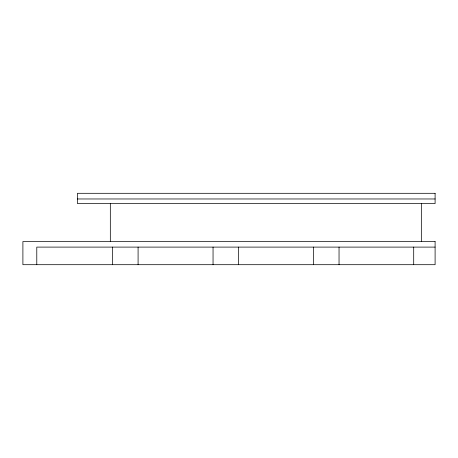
<?xml version="1.0" encoding="UTF-8"?>
<svg xmlns="http://www.w3.org/2000/svg" width="458" height="458" viewBox="0 0 458 458"><rect width="100%" height="100%" fill="white"/><g stroke="black" fill="none" stroke-linecap="round" stroke-linejoin="round"><path stroke-width="0.69" d="M77.436 198.972L435.1 198.972M435.1 247.102L36.783 247.102L36.783 264.695M421.337 203.581L421.337 241.549M413.7 247.102L413.7 264.695M339.04 247.102L339.04 264.695M313.53 247.102L313.53 264.695M238.566 247.102L238.566 264.695M213.05 247.102L213.05 264.695M138.087 247.102L138.087 264.695M112.576 247.102L112.576 264.695M110.326 203.581L110.326 241.549M435.1 193.305L77.436 193.305L77.436 203.581L435.1 203.581L435.1 193.305M435.1 241.549L22.9 241.549L22.9 264.695L435.1 264.695L435.1 241.549"/></g></svg>
